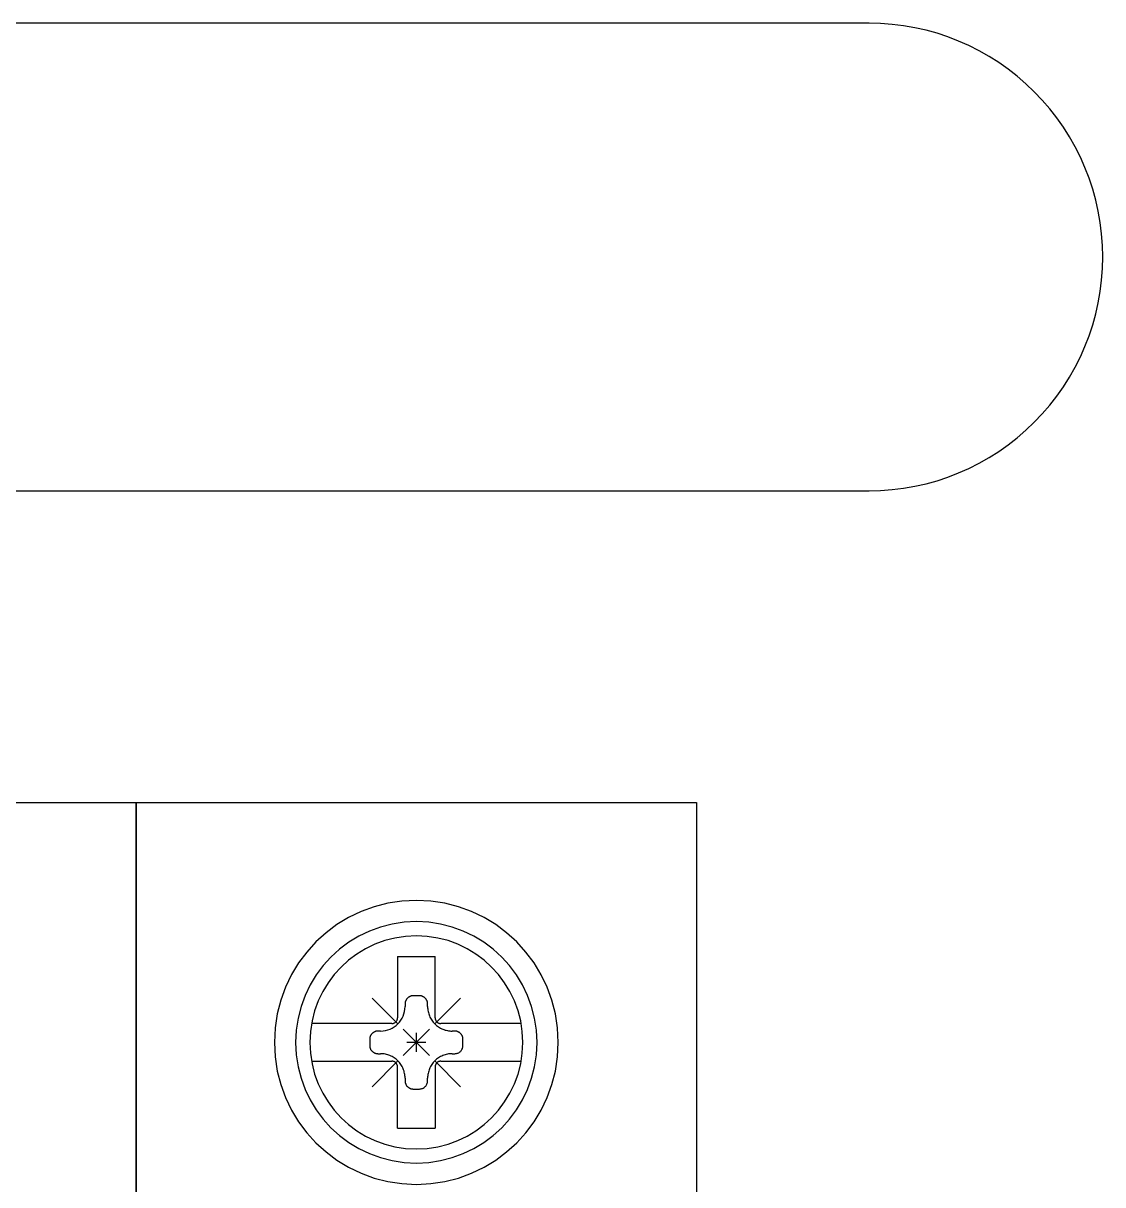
# Model space of a CAD drawing. Header units: millimetres. Extents: x 173893 to 258446, y -176540 to -123824.
# Drawn here: x 188284.49 to 188319.13, y -151181.86 to -151144.6 of the extents above; entities that cross this region are included whole.
import ezdxf

# ---------------------------------------------------------------- set-up
doc = ezdxf.new("R2010")
doc.units = ezdxf.units.MM
doc.header["$LTSCALE"] = 3

msp = doc.modelspace()

# ---------------------------------------------------------------- linework, layer by layer
for p, q in [((188270.146, -151169.6), (188288.118, -151169.6)), ((188288.118, -151169.6), (188288.118, -151249.082)), ((188288.118, -151249.082), (188288.118, -151169.6)), ((188288.118, -151169.6), (188306.09, -151169.6)), ((188306.09, -151169.6), (188306.09, -151249.082)), ((188295.749, -151172.944), (188295.33, -151173.097)), ((188296.186, -151172.832), (188295.749, -151172.944)), ((188296.638, -151172.763), (188296.186, -151172.832)), ((188297.104, -151172.739), (188296.638, -151172.763)), ((188297.57, -151172.763), (188297.104, -151172.739)), ((188297.104, -151172.739), (188297.104, -151172.739)), ((188298.022, -151172.832), (188297.57, -151172.763)), ((188298.459, -151172.944), (188298.022, -151172.832)), ((188298.877, -151173.097), (188298.459, -151172.944)), ((188294.932, -151173.289), (188294.556, -151173.517)), ((188295.33, -151173.097), (188294.932, -151173.289)), ((188296.708, -151173.443), (188296.323, -151173.501)), ((188297.104, -151173.423), (188296.708, -151173.443)), ((188297.5, -151173.443), (188297.104, -151173.423)), ((188297.104, -151173.423), (188297.104, -151173.423)), ((188297.884, -151173.501), (188297.5, -151173.443)), ((188299.276, -151173.289), (188298.877, -151173.097)), ((188299.651, -151173.517), (188299.276, -151173.289)), ((188294.206, -151173.779), (188293.882, -151174.074)), ((188294.556, -151173.517), (188294.206, -151173.779)), ((188295.596, -151173.727), (188295.258, -151173.89)), ((188295.952, -151173.597), (188295.596, -151173.727)), ((188296.323, -151173.501), (188295.952, -151173.597)), ((188298.256, -151173.597), (188297.884, -151173.501)), ((188298.611, -151173.727), (188298.256, -151173.597)), ((188298.95, -151173.89), (188298.611, -151173.727)), ((188300.002, -151173.779), (188299.651, -151173.517)), ((188300.326, -151174.074), (188300.002, -151173.779)), ((188293.882, -151174.074), (188293.588, -151174.397)), ((188294.939, -151174.084), (188294.64, -151174.307)), ((188295.258, -151173.89), (188294.939, -151174.084)), ((188295.774, -151174.147), (188295.475, -151174.291)), ((188296.088, -151174.032), (188295.774, -151174.147)), ((188296.415, -151173.948), (188296.088, -151174.032)), ((188296.754, -151173.896), (188296.415, -151173.948)), ((188297.104, -151173.878), (188296.754, -151173.896)), ((188297.453, -151173.896), (188297.104, -151173.878)), ((188297.104, -151173.878), (188297.104, -151173.878)), ((188297.793, -151173.948), (188297.453, -151173.896)), ((188298.12, -151174.032), (188297.793, -151173.948)), ((188298.434, -151174.147), (188298.12, -151174.032)), ((188298.733, -151174.291), (188298.434, -151174.147)), ((188299.269, -151174.084), (188298.95, -151173.89)), ((188299.567, -151174.307), (188299.269, -151174.084)), ((188300.62, -151174.397), (188300.326, -151174.074)), ((188293.588, -151174.397), (188293.326, -151174.748)), ((188294.365, -151174.557), (188294.115, -151174.832)), ((188294.64, -151174.307), (188294.365, -151174.557)), ((188295.193, -151174.462), (188294.93, -151174.658)), ((188295.475, -151174.291), (188295.193, -151174.462)), ((188296.501, -151174.538), (188296.501, -151176.51)), ((188296.501, -151174.538), (188297.707, -151174.538)), ((188297.707, -151176.51), (188297.707, -151174.538)), ((188299.015, -151174.462), (188298.733, -151174.291)), ((188299.278, -151174.658), (188299.015, -151174.462)), ((188299.842, -151174.557), (188299.567, -151174.307)), ((188300.092, -151174.832), (188299.842, -151174.557)), ((188300.882, -151174.748), (188300.62, -151174.397)), ((188293.326, -151174.748), (188293.098, -151175.123)), ((188294.115, -151174.832), (188293.893, -151175.13)), ((188294.688, -151174.879), (188294.467, -151175.122)), ((188294.93, -151174.658), (188294.688, -151174.879)), ((188299.52, -151174.879), (188299.278, -151174.658)), ((188299.741, -151175.122), (188299.52, -151174.879)), ((188300.315, -151175.13), (188300.092, -151174.832)), ((188301.11, -151175.124), (188300.882, -151174.748)), ((188293.098, -151175.123), (188292.906, -151175.522)), ((188293.893, -151175.13), (188293.698, -151175.449)), ((188294.467, -151175.122), (188294.27, -151175.385)), ((188299.938, -151175.385), (188299.741, -151175.122)), ((188300.509, -151175.449), (188300.315, -151175.13)), ((188301.302, -151175.522), (188301.11, -151175.124)), ((188292.906, -151175.522), (188292.752, -151175.94)), ((188293.698, -151175.449), (188293.535, -151175.788)), ((188294.099, -151175.666), (188293.955, -151175.965)), ((188294.27, -151175.385), (188294.099, -151175.666)), ((188300.109, -151175.666), (188299.938, -151175.385)), ((188300.253, -151175.965), (188300.109, -151175.666)), ((188300.672, -151175.788), (188300.509, -151175.449)), ((188301.455, -151175.94), (188301.302, -151175.522)), ((188292.752, -151175.94), (188292.64, -151176.377)), ((188293.535, -151175.788), (188293.405, -151176.144)), ((188293.955, -151175.965), (188293.84, -151176.279)), ((188295.682, -151175.873), (188296.501, -151176.692)), ((188296.743, -151176.035), (188296.742, -151176.048)), ((188296.742, -151176.048), (188296.742, -151176.061)), ((188296.745, -151176.023), (188296.743, -151176.035)), ((188296.747, -151176.01), (188296.745, -151176.023)), ((188296.75, -151175.997), (188296.747, -151176.01)), ((188296.753, -151175.985), (188296.75, -151175.997)), ((188296.757, -151175.973), (188296.753, -151175.985)), ((188296.762, -151175.961), (188296.757, -151175.973)), ((188296.767, -151175.949), (188296.762, -151175.961)), ((188296.773, -151175.938), (188296.767, -151175.949)), ((188296.779, -151175.926), (188296.773, -151175.938)), ((188296.786, -151175.916), (188296.779, -151175.926)), ((188296.793, -151175.905), (188296.786, -151175.916)), ((188296.801, -151175.895), (188296.793, -151175.905)), ((188296.81, -151175.885), (188296.801, -151175.895)), ((188296.819, -151175.876), (188296.81, -151175.885)), ((188296.828, -151175.867), (188296.819, -151175.876)), ((188296.819, -151175.876), (188296.819, -151175.876)), ((188296.838, -151175.858), (188296.828, -151175.867)), ((188296.848, -151175.85), (188296.838, -151175.858)), ((188296.859, -151175.843), (188296.848, -151175.85)), ((188296.87, -151175.836), (188296.859, -151175.843)), ((188296.881, -151175.83), (188296.87, -151175.836)), ((188296.892, -151175.824), (188296.881, -151175.83)), ((188296.904, -151175.819), (188296.892, -151175.824)), ((188296.916, -151175.814), (188296.904, -151175.819)), ((188296.928, -151175.81), (188296.916, -151175.814)), ((188296.94, -151175.807), (188296.928, -151175.81)), ((188296.953, -151175.804), (188296.94, -151175.807)), ((188296.966, -151175.802), (188296.953, -151175.804)), ((188296.979, -151175.8), (188296.966, -151175.802)), ((188296.991, -151175.799), (188296.979, -151175.8)), ((188297.005, -151175.799), (188296.991, -151175.799)), ((188297.204, -151175.799), (188297.005, -151175.799)), ((188297.005, -151175.799), (188297.005, -151175.799)), ((188297.217, -151175.799), (188297.204, -151175.799)), ((188297.23, -151175.8), (188297.217, -151175.799)), ((188297.242, -151175.802), (188297.23, -151175.8)), ((188297.255, -151175.804), (188297.242, -151175.802)), ((188297.267, -151175.807), (188297.255, -151175.804)), ((188297.28, -151175.81), (188297.267, -151175.807)), ((188297.292, -151175.814), (188297.28, -151175.81)), ((188297.304, -151175.819), (188297.292, -151175.814)), ((188297.316, -151175.824), (188297.304, -151175.819)), ((188297.327, -151175.83), (188297.316, -151175.824)), ((188297.338, -151175.836), (188297.327, -151175.83)), ((188297.349, -151175.843), (188297.338, -151175.836)), ((188297.36, -151175.85), (188297.349, -151175.843)), ((188297.37, -151175.858), (188297.36, -151175.85)), ((188297.38, -151175.867), (188297.37, -151175.858)), ((188297.389, -151175.876), (188297.38, -151175.867)), ((188297.398, -151175.885), (188297.389, -151175.876)), ((188297.389, -151175.876), (188297.389, -151175.876)), ((188297.407, -151175.895), (188297.398, -151175.885)), ((188297.414, -151175.905), (188297.407, -151175.895)), ((188297.422, -151175.916), (188297.414, -151175.905)), ((188297.429, -151175.926), (188297.422, -151175.916)), ((188297.435, -151175.938), (188297.429, -151175.926)), ((188297.441, -151175.949), (188297.435, -151175.938)), ((188297.446, -151175.961), (188297.441, -151175.949)), ((188297.451, -151175.973), (188297.446, -151175.961)), ((188297.455, -151175.985), (188297.451, -151175.973)), ((188297.458, -151175.997), (188297.455, -151175.985)), ((188297.461, -151176.01), (188297.458, -151175.997)), ((188297.463, -151176.023), (188297.461, -151176.01)), ((188297.465, -151176.035), (188297.463, -151176.023)), ((188297.466, -151176.048), (188297.465, -151176.035)), ((188297.466, -151176.061), (188297.466, -151176.048)), ((188297.708, -151176.692), (188298.526, -151175.873)), ((188300.367, -151176.279), (188300.253, -151175.965)), ((188300.803, -151176.144), (188300.672, -151175.788)), ((188301.568, -151176.377), (188301.455, -151175.94)), ((188292.64, -151176.377), (188292.571, -151176.829)), ((188293.405, -151176.144), (188293.31, -151176.515)), ((188293.84, -151176.279), (188293.756, -151176.607)), ((188296.68, -151176.452), (188296.706, -151176.38)), ((188296.706, -151176.38), (188296.726, -151176.305)), ((188296.726, -151176.305), (188296.738, -151176.226)), ((188296.738, -151176.226), (188296.742, -151176.146)), ((188296.742, -151176.061), (188296.742, -151176.146)), ((188297.466, -151176.146), (188297.466, -151176.061)), ((188297.466, -151176.061), (188297.466, -151176.061)), ((188297.466, -151176.146), (188297.466, -151176.146)), ((188297.466, -151176.146), (188297.467, -151176.185)), ((188297.467, -151176.185), (188297.47, -151176.224)), ((188297.47, -151176.224), (188297.475, -151176.262)), ((188297.475, -151176.262), (188297.481, -151176.3)), ((188297.481, -151176.3), (188297.49, -151176.338)), ((188297.49, -151176.338), (188297.5, -151176.375)), ((188297.5, -151176.375), (188297.512, -151176.411)), ((188297.512, -151176.411), (188297.526, -151176.447)), ((188300.452, -151176.607), (188300.367, -151176.279)), ((188300.898, -151176.515), (188300.803, -151176.144)), ((188301.637, -151176.83), (188301.568, -151176.377)), ((188293.31, -151176.515), (188293.251, -151176.899)), ((188293.756, -151176.607), (188293.704, -151176.946)), ((188296.318, -151176.692), (188293.741, -151176.692)), ((188296.318, -151176.692), (188296.337, -151176.691)), ((188296.318, -151176.692), (188296.318, -151176.692)), ((188296.33, -151176.838), (188296.395, -151176.799)), ((188296.337, -151176.691), (188296.355, -151176.688)), ((188296.355, -151176.688), (188296.372, -151176.684)), ((188296.372, -151176.684), (188296.389, -151176.677)), ((188296.389, -151176.677), (188296.405, -151176.67)), ((188296.395, -151176.799), (188296.455, -151176.753)), ((188296.405, -151176.67), (188296.42, -151176.661)), ((188296.42, -151176.661), (188296.434, -151176.65)), ((188296.434, -151176.65), (188296.447, -151176.638)), ((188296.447, -151176.638), (188296.459, -151176.625)), ((188296.455, -151176.753), (188296.511, -151176.703)), ((188296.459, -151176.625), (188296.469, -151176.611)), ((188296.469, -151176.611), (188296.478, -151176.596)), ((188296.478, -151176.596), (188296.486, -151176.58)), ((188296.486, -151176.58), (188296.492, -151176.564)), ((188296.492, -151176.564), (188296.497, -151176.546)), ((188296.497, -151176.546), (188296.5, -151176.528)), ((188296.5, -151176.528), (188296.501, -151176.51)), ((188296.511, -151176.703), (188296.562, -151176.647)), ((188296.562, -151176.647), (188296.607, -151176.586)), ((188296.607, -151176.586), (188296.647, -151176.521)), ((188296.647, -151176.521), (188296.68, -151176.452)), ((188297.526, -151176.447), (188297.541, -151176.482)), ((188297.541, -151176.482), (188297.559, -151176.517)), ((188297.559, -151176.517), (188297.578, -151176.55)), ((188297.578, -151176.55), (188297.598, -151176.583)), ((188297.598, -151176.583), (188297.62, -151176.614)), ((188297.62, -151176.614), (188297.644, -151176.645)), ((188297.644, -151176.645), (188297.67, -151176.674)), ((188297.67, -151176.674), (188297.697, -151176.703)), ((188297.697, -151176.703), (188297.697, -151176.703)), ((188297.697, -151176.703), (188297.725, -151176.73)), ((188297.707, -151176.51), (188297.707, -151176.51)), ((188297.707, -151176.51), (188297.707, -151176.519)), ((188297.707, -151176.519), (188297.708, -151176.528)), ((188297.708, -151176.528), (188297.709, -151176.536)), ((188297.709, -151176.536), (188297.711, -151176.545)), ((188297.711, -151176.545), (188297.713, -151176.554)), ((188297.713, -151176.554), (188297.715, -151176.563)), ((188297.715, -151176.563), (188297.718, -151176.571)), ((188297.718, -151176.571), (188297.721, -151176.579)), ((188297.721, -151176.579), (188297.725, -151176.587)), ((188297.725, -151176.587), (188297.729, -151176.595)), ((188297.725, -151176.73), (188297.754, -151176.755)), ((188297.729, -151176.595), (188297.733, -151176.603)), ((188297.733, -151176.603), (188297.738, -151176.611)), ((188297.738, -151176.611), (188297.743, -151176.618)), ((188297.743, -151176.618), (188297.749, -151176.625)), ((188297.749, -151176.625), (188297.754, -151176.632)), ((188297.754, -151176.632), (188297.761, -151176.638)), ((188297.754, -151176.755), (188297.785, -151176.779)), ((188297.761, -151176.638), (188297.761, -151176.638)), ((188297.761, -151176.638), (188297.767, -151176.645)), ((188297.767, -151176.645), (188297.774, -151176.65)), ((188297.774, -151176.65), (188297.781, -151176.656)), ((188297.781, -151176.656), (188297.788, -151176.661)), ((188297.785, -151176.779), (188297.817, -151176.801)), ((188297.788, -151176.661), (188297.796, -151176.666)), ((188297.796, -151176.666), (188297.804, -151176.67)), ((188297.804, -151176.67), (188297.812, -151176.674)), ((188297.812, -151176.674), (188297.82, -151176.678)), ((188297.817, -151176.801), (188297.849, -151176.822)), ((188297.82, -151176.678), (188297.828, -151176.681)), ((188297.828, -151176.681), (188297.836, -151176.684)), ((188297.836, -151176.684), (188297.845, -151176.686)), ((188297.845, -151176.686), (188297.854, -151176.688)), ((188297.854, -151176.688), (188297.863, -151176.69)), ((188297.863, -151176.69), (188297.872, -151176.691)), ((188297.872, -151176.691), (188297.881, -151176.692)), ((188297.881, -151176.692), (188297.89, -151176.692)), ((188300.468, -151176.692), (188297.89, -151176.692)), ((188300.504, -151176.946), (188300.452, -151176.607)), ((188300.957, -151176.899), (188300.898, -151176.515)), ((188292.571, -151176.829), (188292.548, -151177.295)), ((188293.251, -151176.899), (188293.231, -151177.296)), ((188293.704, -151176.946), (188293.687, -151177.296)), ((188295.609, -151177.17), (188295.608, -151177.183)), ((188295.61, -151177.157), (188295.609, -151177.17)), ((188295.613, -151177.144), (188295.61, -151177.157)), ((188295.615, -151177.132), (188295.613, -151177.144)), ((188295.619, -151177.119), (188295.615, -151177.132)), ((188295.623, -151177.107), (188295.619, -151177.119)), ((188295.627, -151177.095), (188295.623, -151177.107)), ((188295.633, -151177.083), (188295.627, -151177.095)), ((188295.638, -151177.072), (188295.633, -151177.083)), ((188295.645, -151177.061), (188295.638, -151177.072)), ((188295.652, -151177.05), (188295.645, -151177.061)), ((188295.659, -151177.039), (188295.652, -151177.05)), ((188295.667, -151177.029), (188295.659, -151177.039)), ((188295.675, -151177.02), (188295.667, -151177.029)), ((188295.684, -151177.01), (188295.675, -151177.02)), ((188295.694, -151177.001), (188295.684, -151177.01)), ((188295.684, -151177.01), (188295.684, -151177.01)), ((188295.704, -151176.993), (188295.694, -151177.001)), ((188295.714, -151176.985), (188295.704, -151176.993)), ((188295.724, -151176.977), (188295.714, -151176.985)), ((188295.735, -151176.97), (188295.724, -151176.977)), ((188295.746, -151176.964), (188295.735, -151176.97)), ((188295.758, -151176.958), (188295.746, -151176.964)), ((188295.769, -151176.953), (188295.758, -151176.958)), ((188295.781, -151176.948), (188295.769, -151176.953)), ((188295.794, -151176.945), (188295.781, -151176.948)), ((188295.806, -151176.941), (188295.794, -151176.945)), ((188295.818, -151176.938), (188295.806, -151176.941)), ((188295.831, -151176.936), (188295.818, -151176.938)), ((188295.844, -151176.935), (188295.831, -151176.936)), ((188295.857, -151176.934), (188295.844, -151176.935)), ((188295.87, -151176.933), (188295.857, -151176.934)), ((188295.955, -151176.933), (188295.87, -151176.933)), ((188295.87, -151176.933), (188295.87, -151176.933)), ((188295.955, -151176.933), (188296.035, -151176.929)), ((188295.955, -151176.933), (188295.955, -151176.933)), ((188296.035, -151176.929), (188296.113, -151176.917)), ((188296.113, -151176.917), (188296.189, -151176.898)), ((188296.189, -151176.898), (188296.261, -151176.871)), ((188296.261, -151176.871), (188296.33, -151176.838)), ((188296.677, -151176.869), (188297.531, -151177.722)), ((188296.677, -151177.722), (188297.531, -151176.869)), ((188297.104, -151177.597), (188297.104, -151176.994)), ((188297.849, -151176.822), (188297.883, -151176.84)), ((188297.883, -151176.84), (188297.917, -151176.858)), ((188297.917, -151176.858), (188297.952, -151176.873)), ((188297.952, -151176.873), (188297.988, -151176.887)), ((188297.988, -151176.887), (188298.024, -151176.899)), ((188298.024, -151176.899), (188298.061, -151176.909)), ((188298.061, -151176.909), (188298.099, -151176.918)), ((188298.099, -151176.918), (188298.137, -151176.925)), ((188298.137, -151176.925), (188298.176, -151176.929)), ((188298.176, -151176.929), (188298.214, -151176.932)), ((188298.214, -151176.932), (188298.253, -151176.933)), ((188298.338, -151176.933), (188298.253, -151176.933)), ((188298.351, -151176.934), (188298.338, -151176.933)), ((188298.364, -151176.935), (188298.351, -151176.934)), ((188298.377, -151176.936), (188298.364, -151176.935)), ((188298.39, -151176.938), (188298.377, -151176.936)), ((188298.402, -151176.941), (188298.39, -151176.938)), ((188298.414, -151176.945), (188298.402, -151176.941)), ((188298.426, -151176.948), (188298.414, -151176.945)), ((188298.439, -151176.953), (188298.426, -151176.948)), ((188298.45, -151176.958), (188298.439, -151176.953)), ((188298.462, -151176.964), (188298.45, -151176.958)), ((188298.473, -151176.97), (188298.462, -151176.964)), ((188298.484, -151176.977), (188298.473, -151176.97)), ((188298.494, -151176.985), (188298.484, -151176.977)), ((188298.504, -151176.993), (188298.494, -151176.985)), ((188298.514, -151177.001), (188298.504, -151176.993)), ((188298.524, -151177.01), (188298.514, -151177.001)), ((188298.533, -151177.02), (188298.524, -151177.01)), ((188298.524, -151177.01), (188298.524, -151177.01)), ((188298.541, -151177.029), (188298.533, -151177.02)), ((188298.549, -151177.039), (188298.541, -151177.029)), ((188298.556, -151177.05), (188298.549, -151177.039)), ((188298.563, -151177.061), (188298.556, -151177.05)), ((188298.57, -151177.072), (188298.563, -151177.061)), ((188298.575, -151177.083), (188298.57, -151177.072)), ((188298.581, -151177.095), (188298.575, -151177.083)), ((188298.585, -151177.107), (188298.581, -151177.095)), ((188298.589, -151177.119), (188298.585, -151177.107)), ((188298.592, -151177.132), (188298.589, -151177.119)), ((188298.595, -151177.144), (188298.592, -151177.132)), ((188298.598, -151177.157), (188298.595, -151177.144)), ((188298.599, -151177.17), (188298.598, -151177.157)), ((188298.6, -151177.183), (188298.599, -151177.17)), ((188300.521, -151177.296), (188300.504, -151176.946)), ((188300.977, -151177.296), (188300.957, -151176.899)), ((188301.66, -151177.296), (188301.637, -151176.83)), ((188292.548, -151177.295), (188292.548, -151177.295)), ((188292.548, -151177.295), (188292.571, -151177.761)), ((188293.231, -151177.296), (188293.231, -151177.296)), ((188293.231, -151177.296), (188293.251, -151177.691)), ((188293.687, -151177.296), (188293.687, -151177.296)), ((188293.687, -151177.296), (188293.704, -151177.645)), ((188295.608, -151177.183), (188295.608, -151177.196)), ((188295.608, -151177.196), (188295.608, -151177.395)), ((188295.608, -151177.395), (188295.608, -151177.395)), ((188295.608, -151177.395), (188295.608, -151177.408)), ((188295.608, -151177.408), (188295.609, -151177.421)), ((188295.609, -151177.421), (188295.61, -151177.434)), ((188295.61, -151177.434), (188295.613, -151177.447)), ((188295.613, -151177.447), (188295.615, -151177.459)), ((188295.615, -151177.459), (188295.619, -151177.471)), ((188295.619, -151177.471), (188295.623, -151177.483)), ((188295.623, -151177.483), (188295.627, -151177.496)), ((188295.627, -151177.496), (188295.633, -151177.507)), ((188295.633, -151177.507), (188295.638, -151177.519)), ((188295.638, -151177.519), (188295.645, -151177.53)), ((188295.645, -151177.53), (188295.652, -151177.541)), ((188295.652, -151177.541), (188295.659, -151177.551)), ((188295.659, -151177.551), (188295.667, -151177.561)), ((188297.406, -151177.295), (188296.802, -151177.296)), ((188298.541, -151177.562), (188298.556, -151177.542)), ((188298.556, -151177.542), (188298.569, -151177.52)), ((188298.569, -151177.52), (188298.58, -151177.497)), ((188298.58, -151177.497), (188298.589, -151177.473)), ((188298.589, -151177.473), (188298.595, -151177.448)), ((188298.595, -151177.448), (188298.599, -151177.422)), ((188298.599, -151177.422), (188298.601, -151177.395)), ((188298.601, -151177.196), (188298.6, -151177.183)), ((188298.601, -151177.395), (188298.601, -151177.196)), ((188298.601, -151177.196), (188298.601, -151177.196)), ((188300.504, -151177.645), (188300.521, -151177.296)), ((188300.521, -151177.296), (188300.521, -151177.296)), ((188300.957, -151177.691), (188300.977, -151177.296)), ((188300.977, -151177.296), (188300.977, -151177.296)), ((188301.637, -151177.761), (188301.66, -151177.296)), ((188301.66, -151177.296), (188301.66, -151177.296)), ((188292.571, -151177.761), (188292.64, -151178.214)), ((188293.251, -151177.691), (188293.31, -151178.076)), ((188293.704, -151177.645), (188293.756, -151177.984)), ((188293.741, -151177.899), (188296.318, -151177.899)), ((188295.667, -151177.561), (188295.675, -151177.571)), ((188295.675, -151177.571), (188295.684, -151177.581)), ((188295.682, -151178.718), (188296.501, -151177.899)), ((188295.684, -151177.581), (188295.684, -151177.581)), ((188295.684, -151177.581), (188295.694, -151177.59)), ((188295.694, -151177.59), (188295.704, -151177.598)), ((188295.704, -151177.598), (188295.714, -151177.606)), ((188295.714, -151177.606), (188295.724, -151177.613)), ((188295.724, -151177.613), (188295.735, -151177.62)), ((188295.735, -151177.62), (188295.746, -151177.627)), ((188295.746, -151177.627), (188295.758, -151177.632)), ((188295.758, -151177.632), (188295.769, -151177.638)), ((188295.769, -151177.638), (188295.781, -151177.642)), ((188295.781, -151177.642), (188295.794, -151177.646)), ((188295.794, -151177.646), (188295.806, -151177.649)), ((188295.806, -151177.649), (188295.818, -151177.652)), ((188295.818, -151177.652), (188295.831, -151177.655)), ((188295.831, -151177.655), (188295.844, -151177.656)), ((188295.844, -151177.656), (188295.857, -151177.657)), ((188295.857, -151177.657), (188295.87, -151177.658)), ((188295.87, -151177.658), (188295.955, -151177.658)), ((188295.994, -151177.659), (188295.955, -151177.658)), ((188296.032, -151177.661), (188295.994, -151177.659)), ((188296.071, -151177.666), (188296.032, -151177.661)), ((188296.109, -151177.673), (188296.071, -151177.666)), ((188296.146, -151177.681), (188296.109, -151177.673)), ((188296.184, -151177.692), (188296.146, -151177.681)), ((188296.22, -151177.704), (188296.184, -151177.692)), ((188296.256, -151177.718), (188296.22, -151177.704)), ((188296.291, -151177.733), (188296.256, -151177.718)), ((188296.325, -151177.75), (188296.291, -151177.733)), ((188296.327, -151177.899), (188296.318, -151177.899)), ((188296.359, -151177.769), (188296.325, -151177.75)), ((188296.336, -151177.9), (188296.327, -151177.899)), ((188296.345, -151177.901), (188296.336, -151177.9)), ((188296.354, -151177.903), (188296.345, -151177.901)), ((188296.363, -151177.904), (188296.354, -151177.903)), ((188296.391, -151177.79), (188296.359, -151177.769)), ((188296.371, -151177.907), (188296.363, -151177.904)), ((188296.38, -151177.91), (188296.371, -151177.907)), ((188296.388, -151177.913), (188296.38, -151177.91)), ((188296.396, -151177.916), (188296.388, -151177.913)), ((188296.423, -151177.812), (188296.391, -151177.79)), ((188296.404, -151177.92), (188296.396, -151177.916)), ((188296.412, -151177.925), (188296.404, -151177.92)), ((188296.454, -151177.836), (188296.423, -151177.812)), ((188296.483, -151177.861), (188296.454, -151177.836)), ((188296.511, -151177.888), (188296.483, -151177.861)), ((188296.538, -151177.916), (188296.511, -151177.888)), ((188296.511, -151177.888), (188296.511, -151177.888)), ((188296.564, -151177.946), (188296.538, -151177.916)), ((188297.67, -151177.916), (188297.644, -151177.946)), ((188297.697, -151177.888), (188297.67, -151177.916)), ((188297.725, -151177.861), (188297.697, -151177.888)), ((188297.697, -151177.888), (188297.697, -151177.888)), ((188297.708, -151177.899), (188298.526, -151178.718)), ((188297.754, -151177.836), (188297.725, -151177.861)), ((188297.785, -151177.812), (188297.754, -151177.836)), ((188297.817, -151177.79), (188297.785, -151177.812)), ((188297.804, -151177.92), (188297.796, -151177.925)), ((188297.812, -151177.916), (188297.804, -151177.92)), ((188297.82, -151177.913), (188297.812, -151177.916)), ((188297.849, -151177.769), (188297.817, -151177.79)), ((188297.828, -151177.91), (188297.82, -151177.913)), ((188297.836, -151177.907), (188297.828, -151177.91)), ((188297.845, -151177.904), (188297.836, -151177.907)), ((188297.854, -151177.903), (188297.845, -151177.904)), ((188297.883, -151177.75), (188297.849, -151177.769)), ((188297.863, -151177.901), (188297.854, -151177.903)), ((188297.872, -151177.9), (188297.863, -151177.901)), ((188297.881, -151177.899), (188297.872, -151177.9)), ((188297.89, -151177.899), (188297.881, -151177.899)), ((188297.917, -151177.733), (188297.883, -151177.75)), ((188297.89, -151177.899), (188297.89, -151177.899)), ((188297.89, -151177.899), (188300.468, -151177.899)), ((188297.952, -151177.718), (188297.917, -151177.733)), ((188297.988, -151177.704), (188297.952, -151177.718)), ((188298.024, -151177.692), (188297.988, -151177.704)), ((188298.061, -151177.681), (188298.024, -151177.692)), ((188298.099, -151177.673), (188298.061, -151177.681)), ((188298.137, -151177.666), (188298.099, -151177.673)), ((188298.176, -151177.661), (188298.137, -151177.666)), ((188298.214, -151177.659), (188298.176, -151177.661)), ((188298.253, -151177.658), (188298.214, -151177.659)), ((188298.253, -151177.658), (188298.338, -151177.658)), ((188298.253, -151177.658), (188298.253, -151177.658)), ((188298.338, -151177.658), (188298.365, -151177.656)), ((188298.338, -151177.658), (188298.338, -151177.658)), ((188298.365, -151177.656), (188298.391, -151177.652)), ((188298.391, -151177.652), (188298.416, -151177.646)), ((188298.416, -151177.646), (188298.44, -151177.637)), ((188298.44, -151177.637), (188298.463, -151177.626)), ((188298.463, -151177.626), (188298.485, -151177.613)), ((188298.485, -151177.613), (188298.505, -151177.598)), ((188298.505, -151177.598), (188298.524, -151177.581)), ((188298.524, -151177.581), (188298.541, -151177.562)), ((188300.452, -151177.984), (188300.504, -151177.645)), ((188300.898, -151178.076), (188300.957, -151177.691)), ((188301.568, -151178.214), (188301.637, -151177.761)), ((188292.64, -151178.214), (188292.752, -151178.65)), ((188293.31, -151178.076), (188293.405, -151178.447)), ((188293.756, -151177.984), (188293.84, -151178.312)), ((188296.419, -151177.93), (188296.412, -151177.925)), ((188296.427, -151177.935), (188296.419, -151177.93)), ((188296.434, -151177.94), (188296.427, -151177.935)), ((188296.441, -151177.946), (188296.434, -151177.94)), ((188296.447, -151177.952), (188296.441, -151177.946)), ((188296.453, -151177.959), (188296.447, -151177.952)), ((188296.447, -151177.952), (188296.447, -151177.952)), ((188296.459, -151177.966), (188296.453, -151177.959)), ((188296.465, -151177.973), (188296.459, -151177.966)), ((188296.47, -151177.98), (188296.465, -151177.973)), ((188296.475, -151177.988), (188296.47, -151177.98)), ((188296.479, -151177.995), (188296.475, -151177.988)), ((188296.483, -151178.003), (188296.479, -151177.995)), ((188296.487, -151178.012), (188296.483, -151178.003)), ((188296.49, -151178.02), (188296.487, -151178.012)), ((188296.493, -151178.028), (188296.49, -151178.02)), ((188296.495, -151178.037), (188296.493, -151178.028)), ((188296.497, -151178.046), (188296.495, -151178.037)), ((188296.499, -151178.054), (188296.497, -151178.046)), ((188296.5, -151178.063), (188296.499, -151178.054)), ((188296.5, -151178.072), (188296.5, -151178.063)), ((188296.501, -151178.081), (188296.5, -151178.072)), ((188296.501, -151178.081), (188296.501, -151178.081)), ((188296.501, -151180.053), (188296.501, -151178.081)), ((188296.587, -151177.976), (188296.564, -151177.946)), ((188296.61, -151178.008), (188296.587, -151177.976)), ((188296.63, -151178.041), (188296.61, -151178.008)), ((188296.649, -151178.074), (188296.63, -151178.041)), ((188296.666, -151178.108), (188296.649, -151178.074)), ((188296.682, -151178.144), (188296.666, -151178.108)), ((188296.696, -151178.179), (188296.682, -151178.144)), ((188296.708, -151178.216), (188296.696, -151178.179)), ((188296.718, -151178.253), (188296.708, -151178.216)), ((188296.727, -151178.291), (188296.718, -151178.253)), ((188296.733, -151178.328), (188296.727, -151178.291)), ((188297.481, -151178.291), (188297.475, -151178.328)), ((188297.49, -151178.253), (188297.481, -151178.291)), ((188297.5, -151178.216), (188297.49, -151178.253)), ((188297.512, -151178.179), (188297.5, -151178.216)), ((188297.526, -151178.144), (188297.512, -151178.179)), ((188297.541, -151178.108), (188297.526, -151178.144)), ((188297.559, -151178.074), (188297.541, -151178.108)), ((188297.578, -151178.041), (188297.559, -151178.074)), ((188297.598, -151178.008), (188297.578, -151178.041)), ((188297.62, -151177.976), (188297.598, -151178.008)), ((188297.644, -151177.946), (188297.62, -151177.976)), ((188297.708, -151178.063), (188297.707, -151178.072)), ((188297.707, -151178.072), (188297.707, -151178.081)), ((188297.707, -151178.081), (188297.707, -151180.053)), ((188297.709, -151178.054), (188297.708, -151178.063)), ((188297.711, -151178.046), (188297.709, -151178.054)), ((188297.713, -151178.037), (188297.711, -151178.046)), ((188297.715, -151178.028), (188297.713, -151178.037)), ((188297.718, -151178.02), (188297.715, -151178.028)), ((188297.721, -151178.012), (188297.718, -151178.02)), ((188297.725, -151178.003), (188297.721, -151178.012)), ((188297.729, -151177.995), (188297.725, -151178.003)), ((188297.733, -151177.988), (188297.729, -151177.995)), ((188297.738, -151177.98), (188297.733, -151177.988)), ((188297.743, -151177.973), (188297.738, -151177.98)), ((188297.749, -151177.966), (188297.743, -151177.973)), ((188297.754, -151177.959), (188297.749, -151177.966)), ((188297.761, -151177.952), (188297.754, -151177.959)), ((188297.767, -151177.946), (188297.761, -151177.952)), ((188297.761, -151177.952), (188297.761, -151177.952)), ((188297.774, -151177.94), (188297.767, -151177.946)), ((188297.781, -151177.935), (188297.774, -151177.94)), ((188297.788, -151177.93), (188297.781, -151177.935)), ((188297.796, -151177.925), (188297.788, -151177.93)), ((188300.367, -151178.312), (188300.452, -151177.984)), ((188300.803, -151178.447), (188300.898, -151178.076)), ((188301.455, -151178.65), (188301.568, -151178.214)), ((188292.752, -151178.65), (188292.906, -151179.069)), ((188293.405, -151178.447), (188293.535, -151178.803)), ((188293.84, -151178.312), (188293.955, -151178.626)), ((188293.955, -151178.626), (188294.099, -151178.924)), ((188296.738, -151178.367), (188296.733, -151178.328)), ((188296.741, -151178.406), (188296.738, -151178.367)), ((188296.742, -151178.445), (188296.741, -151178.406)), ((188296.742, -151178.445), (188296.742, -151178.53)), ((188296.742, -151178.445), (188296.742, -151178.445)), ((188296.742, -151178.53), (188296.742, -151178.53)), ((188296.742, -151178.53), (188296.742, -151178.543)), ((188296.742, -151178.543), (188296.743, -151178.556)), ((188296.743, -151178.556), (188296.745, -151178.568)), ((188296.745, -151178.568), (188296.747, -151178.581)), ((188296.747, -151178.581), (188296.75, -151178.593)), ((188296.75, -151178.593), (188296.753, -151178.606)), ((188296.753, -151178.606), (188296.757, -151178.618)), ((188296.757, -151178.618), (188296.762, -151178.63)), ((188296.762, -151178.63), (188296.767, -151178.642)), ((188296.767, -151178.642), (188296.773, -151178.653)), ((188296.773, -151178.653), (188296.779, -151178.664)), ((188296.779, -151178.664), (188296.786, -151178.675)), ((188297.421, -151178.676), (188297.434, -151178.655)), ((188297.434, -151178.655), (188297.445, -151178.632)), ((188297.445, -151178.632), (188297.454, -151178.608)), ((188297.454, -151178.608), (188297.461, -151178.582)), ((188297.461, -151178.582), (188297.465, -151178.556)), ((188297.465, -151178.556), (188297.466, -151178.53)), ((188297.467, -151178.406), (188297.466, -151178.445)), ((188297.466, -151178.53), (188297.466, -151178.445)), ((188297.47, -151178.367), (188297.467, -151178.406)), ((188297.475, -151178.328), (188297.47, -151178.367)), ((188300.109, -151178.924), (188300.253, -151178.626)), ((188300.253, -151178.626), (188300.367, -151178.312)), ((188300.672, -151178.803), (188300.803, -151178.447)), ((188301.302, -151179.069), (188301.455, -151178.65)), ((188293.535, -151178.803), (188293.698, -151179.141)), ((188294.099, -151178.924), (188294.27, -151179.206)), ((188296.786, -151178.675), (188296.793, -151178.686)), ((188296.793, -151178.686), (188296.801, -151178.696)), ((188296.801, -151178.696), (188296.81, -151178.706)), ((188296.81, -151178.706), (188296.819, -151178.715)), ((188296.819, -151178.715), (188296.819, -151178.715)), ((188296.819, -151178.715), (188296.828, -151178.724)), ((188296.828, -151178.724), (188296.838, -151178.733)), ((188296.838, -151178.733), (188296.848, -151178.74)), ((188296.848, -151178.74), (188296.859, -151178.748)), ((188296.859, -151178.748), (188296.87, -151178.755)), ((188296.87, -151178.755), (188296.881, -151178.761)), ((188296.881, -151178.761), (188296.892, -151178.767)), ((188296.892, -151178.767), (188296.904, -151178.772)), ((188296.904, -151178.772), (188296.916, -151178.777)), ((188296.916, -151178.777), (188296.928, -151178.781)), ((188296.928, -151178.781), (188296.94, -151178.784)), ((188296.94, -151178.784), (188296.953, -151178.787)), ((188296.953, -151178.787), (188296.966, -151178.789)), ((188296.966, -151178.789), (188296.979, -151178.791)), ((188296.979, -151178.791), (188296.991, -151178.792)), ((188296.991, -151178.792), (188297.005, -151178.792)), ((188297.005, -151178.792), (188297.204, -151178.792)), ((188297.204, -151178.792), (188297.23, -151178.791)), ((188297.204, -151178.792), (188297.204, -151178.792)), ((188297.23, -151178.791), (188297.256, -151178.787)), ((188297.256, -151178.787), (188297.281, -151178.78)), ((188297.281, -151178.78), (188297.306, -151178.771)), ((188297.306, -151178.771), (188297.328, -151178.76)), ((188297.328, -151178.76), (188297.35, -151178.747)), ((188297.35, -151178.747), (188297.37, -151178.732)), ((188297.37, -151178.732), (188297.389, -151178.715)), ((188297.389, -151178.715), (188297.406, -151178.696)), ((188297.406, -151178.696), (188297.421, -151178.676)), ((188299.938, -151179.206), (188300.109, -151178.924)), ((188300.509, -151179.141), (188300.672, -151178.803)), ((188292.906, -151179.069), (188293.097, -151179.467)), ((188293.698, -151179.141), (188293.893, -151179.461)), ((188294.27, -151179.206), (188294.467, -151179.469)), ((188299.741, -151179.469), (188299.938, -151179.206)), ((188300.315, -151179.461), (188300.509, -151179.141)), ((188301.11, -151179.467), (188301.302, -151179.069)), ((188293.097, -151179.467), (188293.326, -151179.843)), ((188293.893, -151179.461), (188294.115, -151179.759)), ((188294.115, -151179.759), (188294.365, -151180.034)), ((188294.467, -151179.469), (188294.688, -151179.712)), ((188294.688, -151179.712), (188294.93, -151179.932)), ((188299.278, -151179.932), (188299.52, -151179.712)), ((188299.52, -151179.712), (188299.741, -151179.469)), ((188299.842, -151180.034), (188300.092, -151179.759)), ((188300.092, -151179.759), (188300.315, -151179.461)), ((188300.882, -151179.843), (188301.11, -151179.467)), ((188293.326, -151179.843), (188293.588, -151180.193)), ((188294.365, -151180.034), (188294.64, -151180.284)), ((188294.93, -151179.932), (188295.193, -151180.129)), ((188295.193, -151180.129), (188295.475, -151180.3)), ((188296.501, -151180.053), (188297.707, -151180.053)), ((188298.733, -151180.3), (188299.015, -151180.129)), ((188299.015, -151180.129), (188299.278, -151179.932)), ((188299.567, -151180.284), (188299.842, -151180.034)), ((188300.62, -151180.194), (188300.882, -151179.843)), ((188293.588, -151180.193), (188293.882, -151180.517)), ((188293.882, -151180.517), (188294.206, -151180.811)), ((188294.64, -151180.284), (188294.939, -151180.507)), ((188294.939, -151180.507), (188295.258, -151180.701)), ((188295.475, -151180.3), (188295.774, -151180.444)), ((188295.774, -151180.444), (188296.088, -151180.559)), ((188298.12, -151180.559), (188298.434, -151180.444)), ((188298.434, -151180.444), (188298.733, -151180.3)), ((188298.95, -151180.701), (188299.269, -151180.507)), ((188299.269, -151180.507), (188299.567, -151180.284)), ((188300.002, -151180.811), (188300.326, -151180.517)), ((188300.326, -151180.517), (188300.62, -151180.194)), ((188294.206, -151180.811), (188294.556, -151181.073)), ((188295.258, -151180.701), (188295.596, -151180.864)), ((188295.596, -151180.864), (188295.952, -151180.994)), ((188296.088, -151180.559), (188296.415, -151180.643)), ((188296.415, -151180.643), (188296.754, -151180.695)), ((188296.754, -151180.695), (188297.104, -151180.713)), ((188297.104, -151180.713), (188297.453, -151180.695)), ((188297.104, -151180.713), (188297.104, -151180.713)), ((188297.453, -151180.695), (188297.793, -151180.643)), ((188297.793, -151180.643), (188298.12, -151180.559)), ((188298.256, -151180.994), (188298.611, -151180.864)), ((188298.611, -151180.864), (188298.95, -151180.701)), ((188299.651, -151181.073), (188300.002, -151180.811)), ((188294.556, -151181.073), (188294.932, -151181.302)), ((188295.952, -151180.994), (188296.323, -151181.09)), ((188296.323, -151181.09), (188296.708, -151181.148)), ((188296.708, -151181.148), (188297.104, -151181.168)), ((188297.104, -151181.168), (188297.5, -151181.148)), ((188297.104, -151181.168), (188297.104, -151181.168)), ((188297.5, -151181.148), (188297.884, -151181.09)), ((188297.884, -151181.09), (188298.256, -151180.994)), ((188299.276, -151181.302), (188299.651, -151181.073)), ((188294.932, -151181.302), (188295.33, -151181.494)), ((188295.33, -151181.494), (188295.749, -151181.647)), ((188295.749, -151181.647), (188296.186, -151181.759)), ((188298.022, -151181.759), (188298.459, -151181.647)), ((188298.459, -151181.647), (188298.877, -151181.494)), ((188298.877, -151181.494), (188299.276, -151181.302)), ((188296.186, -151181.759), (188296.638, -151181.828)), ((188296.638, -151181.828), (188297.104, -151181.852)), ((188297.104, -151181.852), (188297.57, -151181.828)), ((188297.104, -151181.852), (188297.104, -151181.852)), ((188297.57, -151181.828), (188298.022, -151181.759))]:
    msp.add_line(p, q)
msp.add_lwpolyline([(188246.632, -151159.6), (188311.632, -151159.6, 0.414214), (188319.132, -151152.1), (188319.132, -151152.1, 0.414214), (188311.632, -151144.6), (188246.632, -151144.6, 0.414214), (188239.132, -151152.1), (188239.132, -151152.1, 0.414214)], format="xyb", close=True)

doc.saveas('drawing.dxf')
